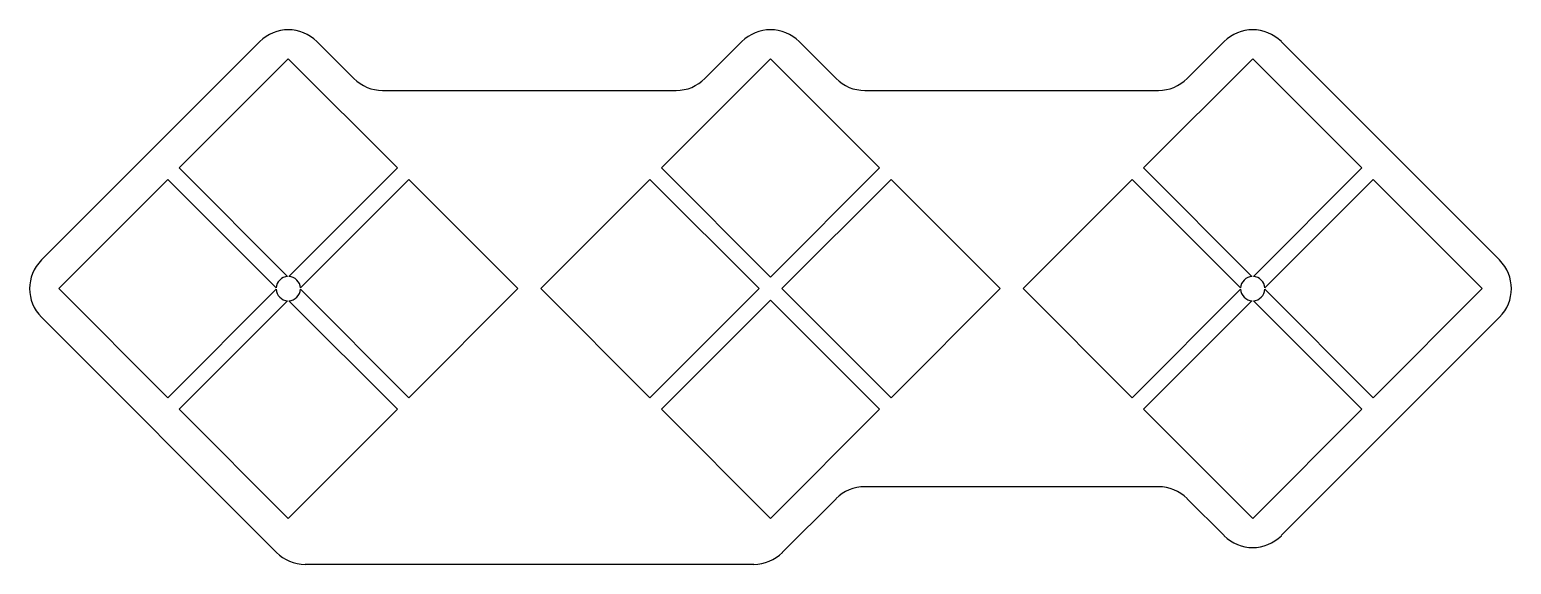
# Model space of a CAD drawing. Header units: millimetres. Extents: x 89 to 272, y -140 to -74.
import ezdxf

# ---------------------------------------------------------------- set-up
doc = ezdxf.new("R2010")
doc.units = ezdxf.units.MM

msp = doc.modelspace()

# ---------------------------------------------------------------- linework, layer by layer
at = {"linetype": 'CONTINUOUS'}
for p, q in [((90.47, -102.53), (117.42, -75.59)), ((124.49, -75.59), (129.05, -80.15)), ((172.39, -80.15), (176.95, -75.59)), ((184.02, -75.59), (188.59, -80.15)), ((231.93, -80.15), (236.49, -75.59)), ((243.56, -75.59), (270.5, -102.53)), ((120.95, -77.71), (107.48, -91.18)), ((134.42, -91.18), (120.95, -77.71)), ((180.49, -77.71), (167.02, -91.18)), ((193.96, -91.18), (180.49, -77.71)), ((240.03, -77.71), (226.56, -91.18)), ((253.5, -91.18), (240.03, -77.71)), ((132.59, -81.62), (168.85, -81.62)), ((192.12, -81.62), (228.39, -81.62)), ((107.48, -91.18), (120.87, -104.57)), ((121.03, -104.57), (134.42, -91.18)), ((167.02, -91.18), (180.49, -104.65)), ((180.49, -104.65), (193.96, -91.18)), ((226.56, -91.18), (239.94, -104.57)), ((240.11, -104.57), (253.5, -91.18)), ((106.07, -92.6), (92.6, -106.07)), ((119.45, -105.98), (106.07, -92.6)), ((135.84, -92.6), (122.45, -105.98)), ((149.31, -106.07), (135.84, -92.6)), ((165.6, -92.6), (152.13, -106.07)), ((179.07, -106.07), (165.6, -92.6)), ((195.37, -92.6), (181.9, -106.07)), ((208.84, -106.07), (195.37, -92.6)), ((225.14, -92.6), (211.67, -106.07)), ((238.53, -105.98), (225.14, -92.6)), ((254.91, -92.6), (241.53, -105.98)), ((268.38, -106.07), (254.91, -92.6)), ((92.6, -106.07), (106.07, -119.54)), ((135.84, -119.54), (149.31, -106.07)), ((152.13, -106.07), (165.6, -119.54)), ((165.6, -119.54), (179.07, -106.07)), ((181.9, -106.07), (195.37, -119.54)), ((195.37, -119.54), (208.84, -106.07)), ((211.67, -106.07), (225.14, -119.54)), ((254.91, -119.54), (268.38, -106.07)), ((106.07, -119.54), (119.45, -106.15)), ((120.87, -107.56), (107.48, -120.95)), ((134.42, -120.95), (121.03, -107.56)), ((122.45, -106.15), (135.84, -119.54)), ((180.49, -107.48), (167.02, -120.95)), ((193.96, -120.95), (180.49, -107.48)), ((225.14, -119.54), (238.53, -106.15)), ((239.94, -107.56), (226.56, -120.95)), ((253.5, -120.95), (240.11, -107.56)), ((241.53, -106.15), (254.91, -119.54)), ((119.49, -138.61), (90.47, -109.6)), ((270.5, -109.6), (243.56, -136.54)), ((107.48, -120.95), (120.95, -134.42)), ((120.95, -134.42), (134.42, -120.95)), ((167.02, -120.95), (180.49, -134.42)), ((180.49, -134.42), (193.96, -120.95)), ((226.56, -120.95), (240.03, -134.42)), ((240.03, -134.42), (253.5, -120.95)), ((228.39, -130.51), (192.12, -130.51)), ((188.59, -131.98), (181.95, -138.61)), ((236.49, -136.54), (231.93, -131.98)), ((178.42, -140.08), (123.02, -140.08))]:
    msp.add_line(p, q, dxfattribs=at)
for centre, radius, start, end in [((120.95, -79.13), 5, 45, 135), ((180.49, -79.13), 5, 45, 135), ((240.03, -79.13), 5, 45, 135), ((132.59, -76.62), 5, 225, 270), ((168.85, -76.62), 5, 270, 315), ((192.12, -76.62), 5, 225, 270), ((228.39, -76.62), 5, 270, 315), ((94.01, -106.07), 5, 135, 225), ((266.97, -106.07), 5, 315, 45), ((120.95, -106.07), 1.5, 453.1897, 536.8103), ((120.95, -106.07), 1.5, 363.1897, 446.8103), ((240.03, -106.07), 1.5, 453.1897, 536.8103), ((240.03, -106.07), 1.5, 363.1897, 446.8103), ((120.95, -106.07), 1.5, 183.1897, 266.8103), ((120.95, -106.07), 1.5, 273.1897, 356.8103), ((240.03, -106.07), 1.5, 183.1897, 266.8103), ((240.03, -106.07), 1.5, 273.1897, 356.8103), ((192.12, -135.51), 5, 90, 135), ((228.39, -135.51), 5, 45, 90), ((240.03, -133.01), 5, 225, 315), ((123.02, -135.08), 5, 225, 270), ((178.42, -135.08), 5, 270, 315)]:
    msp.add_arc(centre, radius, start, end, dxfattribs=at)

doc.saveas('drawing.dxf')
